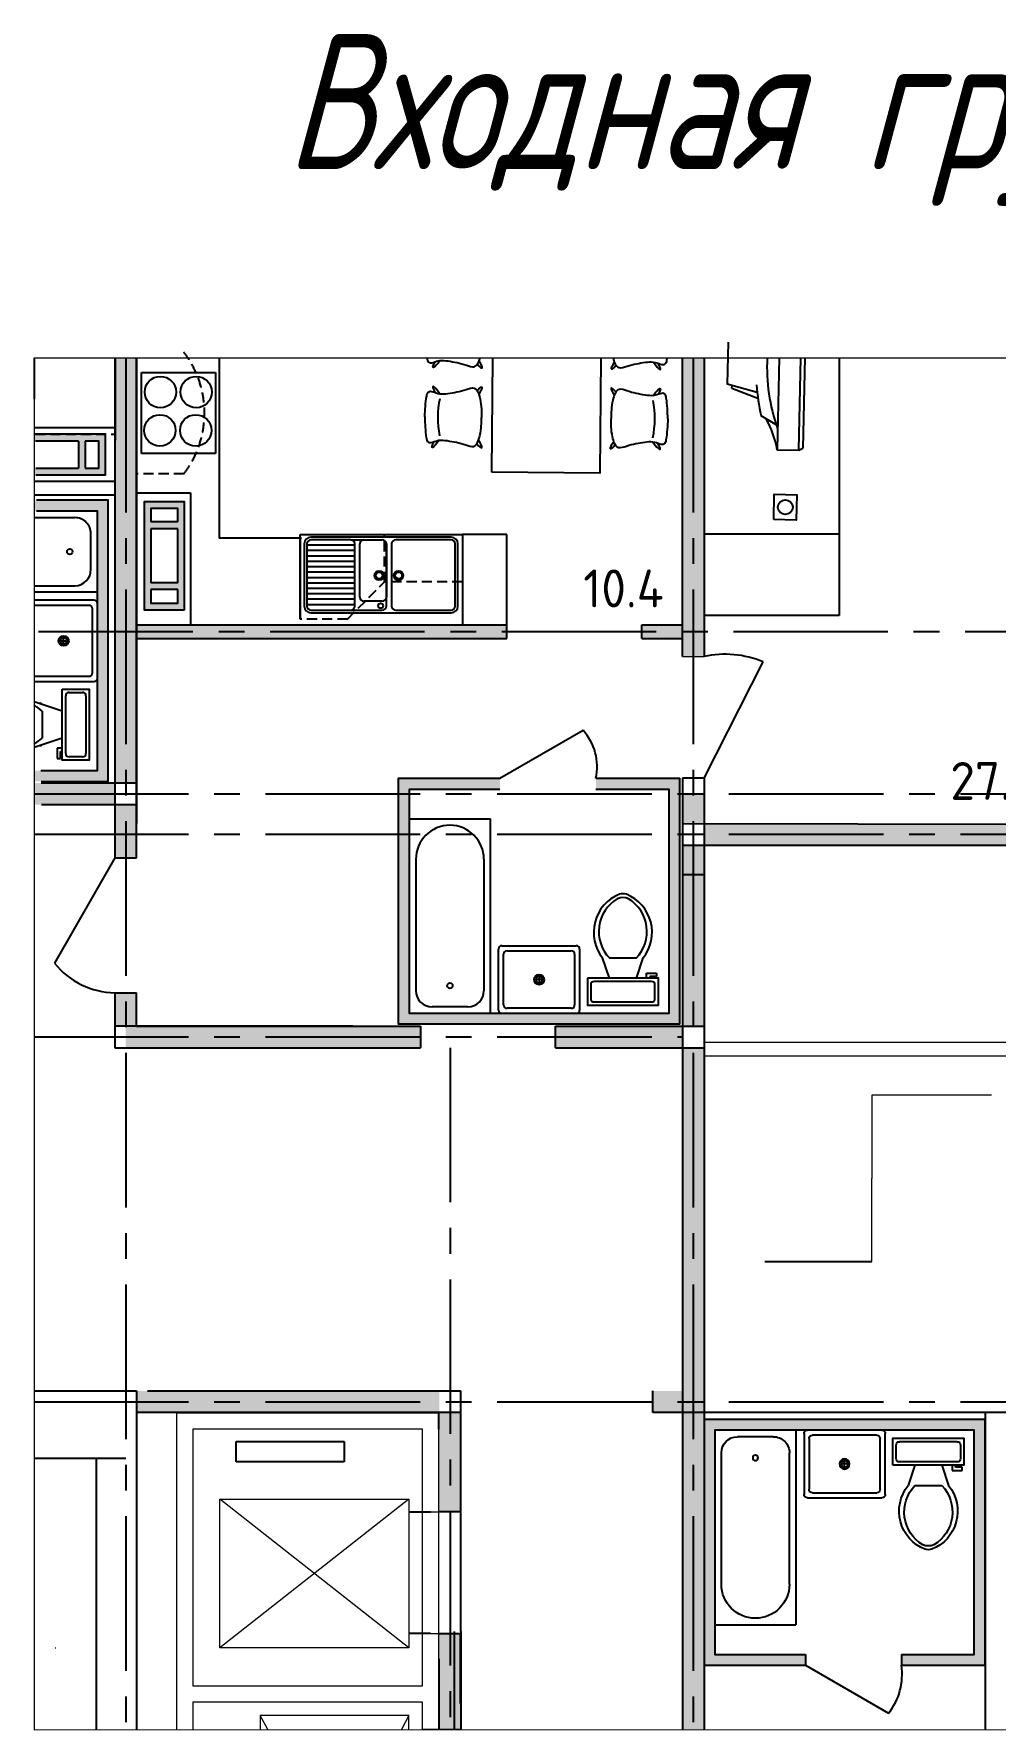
# Model space of a CAD drawing. Header units: millimetres. Extents: x -257254 to 390979, y -202328 to 355504.
# Drawn here: x 200262 to 207376, y 41963 to 54515 of the extents above; entities that cross this region are included whole.
import ezdxf

# ---------------------------------------------------------------- set-up
doc = ezdxf.new("R2010")
doc.units = ezdxf.units.MM
for name, pattern in [('CENTER2', [28.575, 19.05, -3.175, 3.175, -3.175]), ('DASHED', [70, 50, -20]), ('DASHED2', [0.375, 0.25, -0.125]), ('ELGO_LTYPE0', [0])]:
    doc.linetypes.add(name, pattern=pattern)
doc.layers.get('0').update_dxf_attribs({"lineweight": 25})
for name, color, linetype in [('MEBEL', 7, 'DASHED'), ('МЕБЕЛЬ', 104, 'Continuous'), ('оси', 1, 'CENTER2'), ('разрез', 40, 'Continuous')]:
    doc.layers.add(name, color=color, linetype=linetype)
for name, color, linetype, lineweight in [('Аннотации', 3, 'Continuous', 15), ('покрытия', 6, 'Continuous', 18), ('Стены внутренние', 40, 'Continuous', 9)]:
    doc.layers.add(name, color=color, linetype=linetype, lineweight=lineweight)
doc.styles.add('ATTR', font='romans.shx', dxfattribs={"width": 0.8, "height": 1})
doc.styles.get("Standard").update_dxf_attribs({"font": 'GOST_Common.ttf'})

# ---------------------------------------------------------------- blocks, each defined once
blk = doc.blocks.new('Tank Toilet 3 PV')
for p, q in [((9.5, -6), (9.5, -2)), ((-10, -8.5), (-8, -8.5)), ((-10, -9.5), (-10, -8.5)), ((-7, -9.5), (-10, -9.5)), ((-8, -8.5), (-8, -8)), ((-7, -8), (-7, -9.5)), ((-4, -8), (-6, -14)), ((4, -8), (6, -14)), ((4, -14), (-4, -14))]:
    blk.add_line(p, q)
blk.add_lwpolyline([(10.5, -8), (10.5, 0), (-10.5, 0), (-10.5, -8)], close=True)
for points in [[(-9.5, -2), (-9.5, -6)], [(8.5, -1), (-8.5, -1)], [(-8.5, -7), (8.5, -7)]]:
    blk.add_lwpolyline(points)
for centre, radius, start, end in [((-8.62, -1.88), 0.884, 81.8699, 188.1301), ((8.62, -1.88), 0.884, 351.8699, 98.1301), ((-8.62, -6.12), 0.884, 171.8699, 278.1301), ((8.62, -6.12), 0.884, 261.8699, 8.1301), ((3.52, -21.58), 12.17, 141.4691, 247.9714), ((4.2, -21.82), 11.33, 136.3677, 238.9468), ((-3.52, -21.58), 12.17, 292.0284, 38.5307), ((-4.2, -21.82), 11.33, 301.053, 43.6321), ((0, -27.88), 4, 245.7318, 294.2682), ((0, -29), 4, 254.8605, 285.1395)]:
    blk.add_arc(centre, radius, start, end)
at = {"style": 'ATTR', "width": 0.8, "flags": 9}
blk.add_attdef('ESTCODE', (0, 0), '', height=0.000000846, dxfattribs=at)
blk = doc.blocks.new('Utility Sink')
for p, q in [((-0.999995, -10), (1.000005, -10)), ((0.000005, -11), (0.000005, -9))]:
    blk.add_line(p, q)
for points in [[(-10.999995, 0), (10.999995, 0)], [(-11.999995, -19), (-11.999995, -1)], [(-10.499995, -17.5), (-10.499995, -2.5)], [(-9.499995, -1.5), (9.499995, -1.5)], [(10.499995, -2.5), (10.499995, -17.5)], [(11.999995, -1), (11.999995, -19)], [(10.999995, -20), (-10.999995, -20)], [(9.499995, -18.5), (-9.499995, -18.5)]]:
    blk.add_lwpolyline(points)
for radius in [1.5, 1]:
    blk.add_circle((0.000005, -10), radius)
for centre, start, end in [((-11.124995, -0.875), 81.8699, 188.1301), ((11.124995, -0.875), 351.8699, 98.1301), ((-9.624995, -2.375), 81.8699, 188.1301), ((9.624995, -2.375), 351.8699, 98.1301), ((-11.124995, -19.125), 171.8699, 278.1301), ((-9.624995, -17.625), 171.8699, 278.1301), ((9.624995, -17.625), 261.8699, 8.130102), ((11.124995, -19.125), 261.8699, 8.130102)]:
    blk.add_arc(centre, 0.883883, start, end)
at = {"style": 'ATTR', "width": 0.8, "flags": 9}
blk.add_attdef('ESTCODE', (0, 0), '', height=0.000048, dxfattribs=at)
blk = doc.blocks.new('A$C441F25BF')
at = {"layer": 'MEBEL', "linetype": 'ByBlock'}
for p, q in [((26, -1765), (26, 35)), ((26, 35), (776, 35)), ((776, -1765), (776, 35)), ((86, -340), (86, -1555)), ((716, -340), (716, -1555)), ((566, -1705), (236, -1705)), ((776, -1765), (26, -1765))]:
    blk.add_line(p, q, dxfattribs=at)
blk.add_circle((401, -1509), 25, dxfattribs=at)
for centre, radius, start, end in [((401, -340), 315, 0.001, 180.001), ((236, -1555), 150, 180.001, 270.001), ((566, -1555), 150, 270.001, 0.001)]:
    blk.add_arc(centre, radius, start, end, dxfattribs=at)
blk = doc.blocks.new('вентблок')
for p, q in [((-250, 250), (-250, 50)), ((-200, 250), (-200, 50)), ((200, 250), (200, 50)), ((250, 250), (250, 50))]:
    blk.add_line(p, q)
blk.add_lwpolyline([(400, 300), (-400, 300), (-400, 0), (400, 0)], close=True)
for points in [[(-250, 250), (-350, 250), (-350, 50), (-250, 50)], [(200, 250), (-200, 250)], [(250, 50), (350, 50), (350, 250), (250, 250)], [(-200, 50), (200, 50)]]:
    blk.add_lwpolyline(points)

msp = doc.modelspace()

# ---------------------------------------------------------------- hatches: boundary and pattern name
h = msp.add_hatch(color=256)
h.dxf.hatch_style = 1
h.paths.add_polyline_path([(200942.55576, 52117.53182), (200862.55576, 52117.53182), (200862.55576, 48972.12772), (200942.55576, 48972.12772)])
h.paths.add_polyline_path([(201022.55576, 49972.12772), (201022.55576, 52117.53182), (200942.55576, 52117.53182), (200942.55576, 48972.12772), (201022.55576, 48972.12772)])
h = msp.add_hatch(color=256)
h.dxf.hatch_style = 1
h.paths.add_polyline_path([(205142.55576, 52117.53182), (205062.55576, 52117.53182), (205062.55576, 50472.12772), (205062.55576, 50092.12772), (205142.55576, 50092.12772)])
h.paths.add_polyline_path([(205222.55576, 52117.53182), (205142.55576, 52117.53182), (205142.55576, 50092.12772), (205222.55576, 50092.12772)])
h.paths.add_polyline_path([(205142.55576, 50092.12772), (205062.55576, 50092.12772), (205062.55576, 49907.74369), (205142.55576, 49907.16235)])
h.paths.add_polyline_path([(205222.55576, 50092.12772), (205142.55576, 50092.12772), (205142.55576, 49907.16235), (205222.55576, 49906.58101)])
h.paths.add_polyline_path([(205142.55576, 48892.12772), (205062.84239, 48892.12772), (205062.83565, 48672.13422), (205142.55576, 48671.99235)])
h.paths.add_polyline_path([(205222.55576, 48892.12772), (205142.55576, 48892.12772), (205142.55576, 48671.99235), (205222.55576, 48671.84998)])
h.paths.add_polyline_path([(205142.55576, 48512.36441), (205062.83075, 48512.36766), (205062.824, 47172.12772), (205142.55576, 47172.12772)])
h.paths.add_polyline_path([(205222.55576, 48512.36116), (205142.55576, 48512.36441), (205142.55576, 47172.12772), (205222.55576, 47172.12772)])
h.paths.add_polyline_path([(210462.56949, 48592.13058), (205222.55576, 48592.12772), (205222.55576, 48512.36116), (210462.56949, 48512.19647)])
h.paths.add_polyline_path([(210462.56929, 48664.52093), (205222.55576, 48671.84998), (205222.55576, 48592.12772), (210462.56929, 48592.13058)])
h = msp.add_hatch(color=256)
h.dxf.hatch_style = 1
h.paths.add_polyline_path([(200642.96765, 51502.12168), (200742.96765, 51502.12168), (200742.96765, 51302.12168), (200642.96765, 51302.12168)], flags=16)
h.paths.add_polyline_path([(200262.69828, 51552.12168), (200263.52481, 51502.12168), (200592.96765, 51502.12168), (200592.96765, 51302.12168), (200262.69828, 51302.12168), (200263.52481, 51252.12168), (200792.96765, 51252.12168), (200792.96765, 51552.12168)])
h = msp.add_hatch(color=256)
h.dxf.hatch_style = 1
h.paths.add_polyline_path([(200262.45032, 49063.58988), (200263.77277, 48983.58988), (200812.55576, 48983.58988), (200812.55576, 51063.58988), (200262.45038, 51063.58988), (200263.7727, 50983.59775), (200732.55576, 50983.58988), (200732.55576, 49063.58988)])
h = msp.add_hatch(color=256)
h.dxf.hatch_style = 1
h.paths.add_polyline_path([(201377.74333, 50832.88259), (201377.74333, 51053.23161), (201077.74333, 51053.23161), (201077.74333, 50832.88259), (201127.74333, 50832.88259), (201127.74333, 50853.23161), (201327.74333, 50853.23161), (201327.74333, 50832.88259)])
h.paths.add_polyline_path([(201327.74333, 50903.23161), (201127.74333, 50903.23161), (201127.74333, 51003.23161), (201327.74333, 51003.23161)], flags=16)
h.paths.add_polyline_path([(201377.74333, 50253.23161), (201377.74333, 50832.88259), (201327.74333, 50832.88259), (201327.74333, 50453.23161), (201127.74333, 50453.23161), (201127.74333, 50832.88259), (201077.74333, 50832.88259), (201077.74333, 50253.23161)])
h.paths.add_polyline_path([(201327.74333, 50403.23161), (201327.74333, 50303.23161), (201127.74333, 50303.23161), (201127.74333, 50403.23161)], flags=16)
h = msp.add_hatch(color=256)
h.dxf.hatch_style = 1
h.paths.add_polyline_path([(203762.55576, 50141.90005), (201022.55594, 50141.90005), (201022.55594, 50092.12772), (203762.55576, 50092.12772)])
h.paths.add_polyline_path([(203762.55576, 50092.12772), (201022.55594, 50092.12772), (201022.55594, 50041.90005), (203762.55576, 50041.90005)])
h = msp.add_hatch(color=256)
h.dxf.hatch_style = 1
h.paths.add_polyline_path([(205062.55576, 50141.68919), (204762.55576, 50141.68919), (204762.55576, 50092.12772), (205062.55576, 50092.12772)])
h.paths.add_polyline_path([(205062.55576, 50092.12772), (204762.55576, 50092.12772), (204762.55576, 50041.68919), (205062.55576, 50041.68919)])
h = msp.add_hatch(color=256)
h.dxf.hatch_style = 1
h.paths.add_polyline_path([(200862.55576, 48892.12772), (200262.45032, 48892.12772), (200263.77277, 48812.12772), (200862.55576, 48812.12772)])
h.paths.add_polyline_path([(200862.55576, 48972.12772), (200262.45032, 48972.12772), (200263.77277, 48892.12772), (200862.55576, 48892.12772)])
h.paths.add_polyline_path([(200942.55576, 48812.12772), (200862.55576, 48812.12772), (200862.55576, 48592.24182), (200942.55576, 48592.24182)])
h.paths.add_polyline_path([(201022.55576, 48812.12772), (200942.55576, 48812.12772), (200942.55576, 48592.24182), (200943.60442, 48592.24182), (201022.55576, 48592.24097)])
h = msp.add_hatch(color=256)
h.dxf.hatch_style = 1
h.paths.add_polyline_path([(202961.59671, 49006.57679), (202961.59671, 47186.57679), (205041.59671, 47186.57679), (205041.59671, 49006.57679), (204421.59671, 49006.57679), (204421.59671, 48926.57679), (204961.59671, 48926.57679), (204961.59671, 47266.57679), (203041.59671, 47266.57679), (203041.57158, 48706.57679), (203041.59671, 48926.57679), (203711.59671, 48926.57679), (203711.59671, 49006.57679)])
h = msp.add_hatch(color=256)
h.dxf.hatch_style = 1
h.paths.add_polyline_path([(200942.55576, 48592.12772), (200862.55576, 48592.12772), (200862.55576, 48418.96977), (200942.55576, 48418.96977)])
h.paths.add_polyline_path([(201022.55576, 48592.12772), (200943.60442, 48592.12772), (200943.60442, 48418.96977), (201022.55576, 48418.96977)])
h = msp.add_hatch(color=256)
h.dxf.hatch_style = 1
h.paths.add_polyline_path([(200942.55576, 47418.96977), (200862.55576, 47418.96977), (200862.55576, 47172.12776), (200942.55576, 47172.12776)])
h.paths.add_polyline_path([(201022.55576, 47418.96977), (200942.55576, 47418.96977), (200942.55576, 47172.12776), (201022.55576, 47172.12776)])
h = msp.add_hatch(color=256)
h.dxf.hatch_style = 1
h.paths.add_polyline_path([(203122.55594, 47092.12772), (200942.55576, 47092.12772), (200942.55576, 47012.12772), (203122.55594, 47012.12772)])
h.paths.add_polyline_path([(203122.55594, 47172.12772), (201022.55576, 47172.12772), (200942.55576, 47172.12774), (200942.55576, 47092.12772), (203122.55594, 47092.12772)])
h.paths.add_polyline_path([(205062.77845, 47172.12772), (204122.55594, 47172.12772), (204122.55594, 47092.12772), (205062.7752, 47092.12772)])
h.paths.add_polyline_path([(205062.7752, 47092.12772), (204122.55594, 47092.12772), (204122.55594, 47012.12772), (204322.55594, 47012.12772), (205062.77195, 47012.12772)])
h = msp.add_hatch(color=256)
h.dxf.hatch_style = 1
h.paths.add_polyline_path([(205142.55028, 47012.12772), (205062.65666, 47012.12772), (205062.56124, 41966.0555), (205142.55028, 41966.0555)])
h.paths.add_polyline_path([(205222.55028, 47012.12772), (205142.55028, 47012.12772), (205142.55028, 41966.0555), (205222.55028, 41966.0555)])
at = {"ltscale": 50}
h = msp.add_hatch(color=256, dxfattribs=at)
h.dxf.hatch_style = 1
h.paths.add_polyline_path([(203262.55576, 44472.12772), (201102.55576, 44472.12772), (201022.55576, 44472.12772), (201022.55576, 44392.12772), (203262.55576, 44392.12772)])
h.paths.add_polyline_path([(203262.55576, 44392.12772), (201022.55576, 44392.12772), (201022.55576, 44312.12772), (203262.55576, 44312.12772)])
h = msp.add_hatch(color=256)
h.dxf.hatch_style = 1
h.paths.add_polyline_path([(203422.55576, 44472.12772), (203422.55576, 44392.12772)])
h.paths.add_polyline_path([(203422.55576, 44392.12772), (203422.55576, 44312.12772)])
h.paths.add_polyline_path([(205062.66865, 44472.12772), (204842.55576, 44472.12772), (204842.55576, 44392.12772), (205062.66539, 44392.12772)])
h.paths.add_polyline_path([(205062.66539, 44392.12772), (204842.55576, 44392.12772), (204842.55576, 44312.12772), (205062.66214, 44312.12772)])
h = msp.add_hatch(color=256)
h.dxf.hatch_style = 1
h.paths.add_polyline_path([(207302.55576, 44262.12772), (205222.55576, 44262.12772), (205222.55576, 42442.12772), (205972.55576, 42442.12772), (205972.55576, 42522.12772), (205302.55576, 42522.12772), (205302.55576, 42742.12772), (205302.53063, 42742.12772), (205302.55576, 44182.12772), (205981.30588, 44182.12772, -0.0710679055), (205987.55589, 44182.12772), (206537.55563, 44182.12772, -0.0710679055), (206543.80564, 44182.12772), (207222.55576, 44182.12772), (207222.55576, 42522.12772), (206682.55576, 42522.12772), (206682.55576, 42442.12772), (207302.55576, 42442.12772)])
at = {"layer": 'покрытия'}
h = msp.add_hatch(dxfattribs=at)
h.set_pattern_fill('ANGLE', color=9)
h.set_pattern_definition([(0, (-40, 0), (0, 6.985), [5.08, -1.905]), (90, (-40, 0), (-6.985, 4e-16), [5.08, -1.905])])
h.paths.add_polyline_path([(203258.21122, 43581.3993), (203422.55576, 43581.3993), (203422.55576, 44312.12772), (203258.21122, 44312.12772)])
h.paths.add_polyline_path([(203422.55576, 42678.46913), (203258.21122, 42678.46913), (203258.21122, 41970.15376), (203422.55576, 41970.15376)])

# ---------------------------------------------------------------- linework, layer by layer
at = {"ltscale": 20}
for p, q in [((200862.55576, 52117.53182), (200862.55576, 48418.96977)), ((201022.55576, 52117.53182), (201022.55576, 48672.12772)), ((200315.10693, 48972.12772), (201022.55576, 48972.12772)), ((205062.8459, 49006.57679), (205062.824, 48292.12772)), ((205222.55576, 49006.57679), (205222.55576, 48292.12772)), ((200317.75182, 48812.12772), (201022.55576, 48812.12772)), ((205062.83946, 48672.13421), (210448.91446, 48662.54919)), ((205062.83296, 48512.36766), (210962.55576, 48512.12772)), ((205062.824, 48292.12772), (205062.56672, 41966.0555)), ((205222.55576, 48292.12772), (205222.55576, 41966.0555)), ((200862.55576, 47418.96977), (200862.55576, 47012.12772)), ((200263.11154, 44472.12772), (201022.55576, 44472.12772)), ((201022.55576, 44472.12772), (201022.55576, 41966.0555)), ((209262.55576, 44312.12772), (205222.55576, 44312.12772)), ((200722.55576, 43972.12772), (200722.55576, 41966.0555))]:
    msp.add_line(p, q, dxfattribs=at)
at = {"color": 0, "linetype": 'ELGO_LTYPE0'}
msp.add_line((201022.55576, 50037.12772), (201022.55576, 52117.53182), dxfattribs=at)
at = {"ltscale": 50}
for p, q in [((205062.55576, 50472.12772), (205062.55576, 52117.53182)), ((205222.55576, 52117.53182), (205222.55576, 49906.44563)), ((205062.55576, 49907.74369), (205062.55576, 51912.12772)), ((205062.55576, 49907.74369), (205062.55576, 51472.12772)), ((201022.55576, 48672.12772), (201022.55576, 51402.12772)), ((201022.55576, 48672.12772), (201022.55576, 51402.12772)), ((201022.55576, 48672.12772), (201022.55576, 51402.12772)), ((200862.55576, 51202.12772), (200263.11154, 51202.12772)), ((200862.55576, 51102.12772), (200263.11154, 51102.12772)), ((201022.55576, 48418.96977), (201022.55576, 50312.12772)), ((201022.55594, 50141.90005), (203762.55576, 50141.90005)), ((202508.96715, 50089.13482), (202508.96715, 50089.13482)), ((203762.55576, 50041.90005), (203762.55576, 50141.90005)), ((204762.55576, 50041.68919), (204762.55576, 50141.91686)), ((204762.55576, 50141.68919), (205062.55576, 50141.68919)), ((201022.55576, 48772.12772), (201022.55576, 49972.12772)), ((201022.55594, 50041.90005), (202622.55594, 50041.90005)), ((201022.55594, 50041.90005), (203762.55576, 50041.90005)), ((204762.55576, 50041.68919), (205062.55576, 50041.68919)), ((201022.55594, 48418.96977), (201022.55594, 49902.12776)), ((201022.55594, 49902.12776), (201022.55594, 48802.12776)), ((205222.8459, 49006.57679), (205659.21596, 49867.25309)), ((205222.8459, 49006.57679), (205062.8459, 49006.57679)), ((205222.55576, 48512.12772), (205222.55576, 48292.12772)), ((200862.55576, 48418.96977), (201022.55576, 48418.96977)), ((205222.55576, 48292.12772), (205062.55576, 48292.12772)), ((200862.55576, 47418.96977), (201022.55576, 47418.96977)), ((201022.55576, 47172.12772), (201022.55576, 47418.96977)), ((202622.55594, 47172.12776), (200862.55576, 47172.12776)), ((201022.55576, 47172.12772), (203122.55594, 47172.12772)), ((202622.55594, 47172.12776), (203122.55594, 47172.12776)), ((203122.55594, 47172.12776), (203122.55594, 47012.12772)), ((204122.55594, 47172.12772), (205222.55576, 47172.12772)), ((204122.55594, 47012.12772), (204122.55594, 47172.12772)), ((200862.55576, 47012.12772), (203122.55594, 47012.12772)), ((204122.55594, 47012.12772), (205222.55576, 47012.12772)), ((204122.55594, 47012.12772), (204322.55594, 47012.12772)), ((201102.55576, 44472.12772), (203422.55576, 44472.12772)), ((203422.55576, 42692.12772), (203422.55576, 44472.12772)), ((203422.55576, 44312.12772), (201022.55576, 44312.12772)), ((203258.21122, 44310.15376), (201318.21122, 44310.15376)), ((203258.21122, 44190.15376), (203258.21122, 44310.15376)), ((205222.55576, 44312.12772), (204842.55576, 44312.12772)), ((205222.55576, 44312.12772), (205222.55576, 42232.12772)), ((207302.55576, 44312.12772), (207302.55576, 41966.0555)), ((201758.78359, 44097.47521), (202558.78359, 44097.47521)), ((201758.78359, 43947.47521), (201758.78359, 44097.47521)), ((202558.78359, 44097.47521), (202558.78359, 43947.47521)), ((200942.55576, 43972.12772), (200263.11154, 43972.12772)), ((202558.78359, 43947.47521), (201758.78359, 43947.47521)), ((203038.21122, 43578.46913), (203198.21122, 43578.46913)), ((203258.21122, 43581.3993), (203422.55576, 43581.3993)), ((203198.21122, 42678.46913), (203038.21122, 42678.46913)), ((203258.21122, 42678.46913), (203422.55576, 42678.46913)), ((203418.21122, 42678.46913), (203418.21122, 42158.46913)), ((200420.9027, 42572.12772), (200422.55576, 42572.12772)), ((200421.72923, 42522.12772), (200422.55576, 42522.12772)), ((203258.21122, 42490.15376), (203258.21122, 41970.15376))]:
    msp.add_line(p, q, dxfattribs=at)
for p, q in [((205222.55576, 52117.53182), (205222.55576, 49906.44563)), ((200263.11154, 51601.99215), (200862.73918, 51601.71691)), ((200592.96765, 51502.12168), (200592.96765, 51302.12168)), ((200642.96765, 51502.12168), (200642.96765, 51302.12168)), ((201022.57389, 51119.50161), (201422.57389, 51119.50161)), ((201422.57389, 51119.50161), (201422.57389, 50141.90005)), ((201022.55594, 50141.90005), (201022.55594, 50041.90005)), ((200457.55576, 50023.59001), (200507.55576, 50023.59001)), ((200482.55576, 49998.59001), (200482.55576, 50048.59001)), ((200522.55576, 49641.08988), (200622.55576, 49641.08988)), ((200472.55576, 49503.58988), (200263.11154, 49573.40462)), ((200322.55576, 49503.58988), (200322.55576, 49303.58988)), ((203711.59671, 49006.57679), (204326.47474, 49361.57679)), ((200472.55576, 49303.58988), (200263.11154, 49233.77514)), ((200435.05576, 49228.58988), (200435.05576, 49153.58988)), ((200472.55576, 49228.58988), (200435.05576, 49228.58988)), ((200435.05576, 49153.58988), (200460.05576, 49153.58988)), ((200460.05576, 49153.58988), (200460.05576, 49203.58988)), ((200460.05576, 49203.58988), (200472.55576, 49203.58988)), ((200861.62441, 48592.24182), (200943.60442, 48592.24182)), ((200862.55576, 48592.12772), (200942.55576, 48592.12772)), ((200862.55576, 48592.12772), (201022.55594, 48592.12772)), ((200942.55576, 48592.12772), (200942.55576, 48592.12772)), ((200942.55576, 48592.12772), (200942.55576, 48592.12772)), ((200943.60442, 48592.24182), (200943.60442, 48398.31208)), ((200862.55576, 48418.96977), (200415.16795, 47638.04458)), ((200862.55576, 48418.96977), (201022.55594, 48418.96977)), ((205672.33839, 45429.44231), (206464.73051, 45429.44231)), ((203422.55576, 44312.12772), (203422.55576, 44472.12772)), ((204842.55576, 44312.12772), (204842.55576, 44472.12772)), ((203372.55576, 42692.12772), (203372.55576, 41966.0555)), ((203422.55576, 42692.12772), (203422.55576, 41966.0555)), ((205972.55576, 42442.12772), (206587.4338, 42087.12772))]:
    msp.add_line(p, q)
for points in [[(200277.41728, 51252.12168), (200792.96765, 51252.12168), (200792.96765, 51552.12168), (200272.45811, 51552.12168)], [(200592.96765, 51502.12168), (200273.28463, 51502.12168)], [(200642.96765, 51302.12168), (200742.96765, 51302.12168), (200742.96765, 51502.12168), (200642.96765, 51502.12168)], [(200276.59075, 51302.12168), (200592.96765, 51302.12168)], [(200314.91745, 48983.58988), (200812.55576, 48983.58988), (200812.55576, 51063.58988), (200280.53382, 51063.58988)], [(200313.595, 49063.58988), (200732.55576, 49063.58988), (200732.55576, 50983.58988), (200281.85627, 50983.58988)], [(200707.55576, 50323.58976), (200263.11154, 50323.58976)], [(200670.05576, 50286.08976), (200263.11154, 50286.08976)], [(200695.05576, 49786.09001), (200695.05576, 50261.08976)], [(200732.55576, 49748.59001), (200732.55576, 50298.58976)], [(200263.11154, 49761.09001), (200670.05576, 49761.09001)], [(200263.11154, 49723.59001), (200707.55576, 49723.59001)], [(200497.55576, 49191.08988), (200497.55576, 49616.08988)], [(200647.55576, 49616.08988), (200647.55576, 49191.08988)], [(200622.55576, 49166.08988), (200522.55576, 49166.08988)], [(204421.59671, 49006.57679), (205041.59671, 49006.57679), (205041.59671, 47186.57679), (202961.59671, 47186.57679), (202961.59671, 49006.57679), (203711.59671, 49006.57679)], [(204421.59671, 48926.57679), (204961.59671, 48926.57679), (204961.59671, 47266.57679), (203041.59671, 47266.57679), (203041.59671, 48926.57679), (203711.59671, 48926.57679)]]:
    msp.add_lwpolyline(points)
msp.add_lwpolyline([(200472.55576, 49666.08988), (200672.55576, 49666.08988), (200672.55576, 49141.08988), (200472.55576, 49141.08988)], close=True)
for radius in [37.5, 25]:
    msp.add_circle((200482.55576, 50023.59001), radius)
for centre, radius, start, end in [((200291.93076, 50264.21476), 22.09709, 81.869898, 86.230518778), ((200673.18076, 50264.21476), 22.09709, 351.8699, 98.1301), ((200710.68076, 50301.71476), 22.09709, 351.8699, 98.1301), ((205380.31038, 49209.88722), 714.19895, 66.988150176, 102.713192347), ((200673.18076, 49782.96501), 22.09709, 261.8699, 8.1301), ((200710.68076, 49745.46501), 22.09709, 261.8699, 8.1301), ((200519.43076, 49619.21488), 22.09709, 81.8699, 188.1301), ((200625.68076, 49619.21488), 22.09709, 351.8699, 98.1301), ((200127.12111, 49298.59262), 283.22966, 46.367907833, 61.305329155), ((200133.04398, 49315.60238), 304.22586, 51.469293632, 55.517304389), ((204032.45216, 49092.54975), 398.52833, 347.541870674, 42.458129326), ((200127.12053, 49508.58882), 283.22948, 298.694824948, 313.632274558), ((200133.04339, 49491.57894), 304.2255, 305.707466795, 308.530890319), ((200519.43076, 49187.96488), 22.09709, 171.8699, 278.130102), ((200625.68076, 49187.96488), 22.09709, 261.8699, 8.1301), ((200874.64263, 48010.01138), 591.16519, 218.991830562, 268.828458165), ((206234.03143, 42372.06552), 453.96342, 321.121801737, 8.878198263)]:
    msp.add_arc(centre, radius, start, end)
at = {"layer": 'MEBEL', "linetype": 'ByBlock'}
for p, q in [((200732.55576, 50983.58988), (200281.85614, 50983.59775)), ((200732.54529, 50383.58988), (200732.55576, 50983.58988)), ((200263.11154, 50935.59808), (200564.55492, 50935.59281)), ((200684.54822, 50551.59072), (200684.55283, 50815.59072)), ((200263.11154, 50431.59808), (200564.54612, 50431.59281)), ((200732.54529, 50383.58988), (200263.11154, 50383.59808))]:
    msp.add_line(p, q, dxfattribs=at)
msp.add_circle((200527.8331, 50683.59474), 20, dxfattribs=at)
for centre, start, end in [((200564.55283, 50815.59281), 359.999, 89.999000001), ((200564.54822, 50551.59282), 269.999000001, 359.999)]:
    msp.add_arc(centre, 120, start, end, dxfattribs=at)
at = {"layer": 'МЕБЕЛЬ'}
for p, q in [((200263.11154, 52117.53182), (200263.11154, 51812.93591)), ((200863.11154, 52112.93591), (200862.55576, 50902.12772)), ((201633.36396, 52117.53182), (201633.36396, 50784.65577)), ((206222.55576, 52117.53182), (206222.55576, 50212.12772)), ((201059.84575, 51409.65577), (201059.84575, 52009.65577)), ((201059.84575, 52009.65577), (201606.88217, 52009.65577)), ((201606.88217, 52009.65577), (201606.88217, 51409.65577)), ((201606.88217, 51409.65577), (201059.84575, 51409.65577)), ((202242.55576, 50784.65577), (201633.36396, 50784.65577)), ((202233.36396, 50784.65577), (202233.36396, 50810.21154)), ((202233.36396, 50810.21154), (203433.36396, 50810.21154)), ((202233.36396, 50184.65577), (202233.36396, 50784.65577)), ((202233.36396, 50184.65577), (202233.36396, 50784.65577)), ((202233.36396, 50784.65577), (202233.36396, 50184.65577)), ((202262.8791, 50741.06155), (202262.8791, 50281.06155)), ((202283.11208, 50741.06155), (202283.11208, 50281.06155)), ((202638.13921, 50731.06155), (202283.11208, 50731.06155)), ((203350.73107, 50791.06155), (202312.8791, 50791.06155)), ((202608.13921, 50771.06155), (202313.11208, 50771.06155)), ((202608.13921, 50771.06155), (202841.02682, 50771.06155)), ((202638.13921, 50281.06155), (202638.13921, 50741.06155)), ((202674.33418, 50347.28473), (202674.33418, 50741.06155)), ((202871.02682, 50741.06155), (202871.02682, 50347.28473)), ((202871.02682, 50281.06155), (202871.02682, 50741.06155)), ((202910.12724, 50741.06155), (202910.12724, 50281.06155)), ((203350.73107, 50771.06155), (202940.12724, 50771.06155)), ((203380.73107, 50281.06155), (203380.73107, 50741.06155)), ((203400.73107, 50281.06155), (203400.73107, 50741.06155)), ((203433.36396, 50810.21154), (203433.36396, 50141.90005)), ((203762.55576, 50810.21154), (203433.36396, 50810.21154)), ((203762.55576, 50141.90005), (203762.55576, 50810.21154)), ((206222.55576, 50812.12772), (205222.55576, 50812.12772)), ((202638.13921, 50691.06155), (202283.11208, 50691.06155)), ((202638.13921, 50651.06155), (202283.11208, 50651.06155)), ((202638.13921, 50611.06155), (202283.11208, 50611.06155)), ((202638.13921, 50571.06155), (202283.11208, 50571.06155)), ((202638.13921, 50531.06155), (202283.11208, 50531.06155)), ((202638.13921, 50491.06155), (202283.11208, 50491.06155)), ((202638.13921, 50451.06155), (202283.11208, 50451.06155)), ((202638.13921, 50411.06155), (202283.11208, 50411.06155)), ((202638.13921, 50371.06155), (202283.11208, 50371.06155)), ((202638.13921, 50331.06155), (202283.11208, 50331.06155)), ((202638.13921, 50291.06155), (202283.11208, 50291.06155)), ((202312.8791, 50231.06155), (203350.73107, 50231.06155)), ((202313.11208, 50251.06155), (202608.13921, 50251.06155)), ((202545.9997, 50251.06155), (202841.02682, 50251.06155)), ((202841.02682, 50317.28473), (202704.33418, 50317.28473)), ((202940.12724, 50251.06155), (203350.73107, 50251.06155)), ((206222.55576, 50212.12772), (205222.55576, 50212.12772))]:
    msp.add_line(p, q, dxfattribs=at)
at = {"layer": 'МЕБЕЛЬ', "linetype": 'DASHED2', "ltscale": 300}
for p, q in [((200272.45801, 51552.12772), (200863.11154, 51552.12772)), ((201372.55576, 51259.65577), (201022.55576, 51259.65577)), ((202856.93398, 50460.21154), (202856.93398, 50810.21154)), ((202583.36396, 50185.21154), (202856.93398, 50460.21154)), ((203433.36396, 50460.21154), (202856.93398, 50460.21154)), ((202583.36396, 50185.21154), (202233.36396, 50185.21154))]:
    msp.add_line(p, q, dxfattribs=at)
at = {"layer": 'МЕБЕЛЬ', "linetype": 'Continuous', "ltscale": 800}
for points in [[(205400.28153, 52232.90817), (205394.06846, 51923.27387)], [(205967.40851, 52117.53182), (205953.99929, 51449.27001)], [(205615.57562, 51861.10263), (205394.06846, 51923.27387)], [(205428.9515, 51893.57934), (205429.34865, 51913.37165)], [(205428.9515, 51893.57934), (205621.042, 51818.3359)], [(205761.36296, 51619.06871), (205644.82012, 51689.03978)], [(205924.62263, 51434.33489), (205953.99929, 51449.27001)]]:
    msp.add_lwpolyline(points, dxfattribs=at)
at = {"layer": 'МЕБЕЛЬ', "linetype": 'Continuous'}
for points in [[(203651.38842, 51271.91181), (203658.72302, 52117.53182)], [(204458.75312, 52117.53182), (204451.35833, 51264.97316), (203651.38842, 51271.91181)], [(205777.29824, 52117.53182), (205763.65415, 51437.56486), (205924.62263, 51434.33489), (205938.33153, 52117.53182)]]:
    msp.add_lwpolyline(points, dxfattribs=at)
msp.add_lwpolyline([(205738.63988, 50921.06933), (205742.38775, 51107.8482), (205909.01172, 51104.50475), (205905.26385, 50917.72588)], close=True, dxfattribs=at)
at = {"layer": 'МЕБЕЛЬ'}
for centre, radius in [((201198.55264, 51864.47278), 115.94064), ((201463.42804, 51864.59489), 115.94064), ((201194.93298, 51581.03686), 115.94064), ((201459.80838, 51581.15898), 115.94064), ((202818.24122, 50507.97591), 34.70216), ((202818.24122, 50507.97591), 24.70216), ((202961.847, 50507.97591), 34.70216), ((202961.847, 50507.97591), 24.70216), ((202828.74927, 50283.48258), 18.39536)]:
    msp.add_circle(centre, radius, dxfattribs=at)
at = {"layer": 'МЕБЕЛЬ', "linetype": 'Continuous', "ltscale": 800}
msp.add_circle((205823.8258, 51012.78704), 54.65854, dxfattribs=at)
at = {"layer": 'МЕБЕЛЬ', "linetype": 'DASHED2', "ltscale": 300}
msp.add_arc((200784.48136, 51709.65577), 740.4941, 322.576447525, 37.423552475, dxfattribs=at)
at = {"layer": 'МЕБЕЛЬ', "linetype": 'Continuous', "ltscale": 800}
for centre, radius, start, end in [((207018.34761, 52045.56087), 1330.34158, 176.898807145, 199.818885604), ((207200.18274, 52041.9122), 1594.88928, 184.440374695, 192.782578557), ((205007.15309, 51296.29216), 769.57899, 10.577853439, 28.794129996)]:
    msp.add_arc(centre, radius, start, end, dxfattribs=at)
at = {"layer": 'МЕБЕЛЬ', "linetype": 'Continuous'}
for centre, start, end in [((203941.11834, 51672.27545), 168.004174432, 191.001924604), ((204168.6167, 51670.30221), 348.004174432, 11.001924604)]:
    msp.add_arc(centre, 689.7597, start, end, dxfattribs=at)
at = {"layer": 'МЕБЕЛЬ'}
for centre, radius, start, end in [((202312.8791, 50741.06155), 50, 90, 180), ((202313.11208, 50741.06155), 30, 90, 180), ((202608.13921, 50741.06155), 30, 0, 90), ((202704.33418, 50741.06155), 30, 90, 180), ((202841.02682, 50741.06155), 30, 0, 90), ((202940.12724, 50741.06155), 30, 90, 180), ((203350.73107, 50741.06155), 50, 0, 90), ((203350.73107, 50741.06155), 30, 0, 90), ((202704.33418, 50347.28473), 30, 180, 270), ((202841.02682, 50347.28473), 30, 270, 0), ((202312.8791, 50281.06155), 50, 180, 270), ((202313.11208, 50281.06155), 30, 180, 270), ((202608.13921, 50281.06155), 30, 270, 0), ((202841.02682, 50281.06155), 30, 270, 0), ((202940.12724, 50281.06155), 30, 180, 270), ((203350.73107, 50281.06155), 50, 270, 0), ((203350.73107, 50281.06155), 30, 270, 0)]:
    msp.add_arc(centre, radius, start, end, dxfattribs=at)
at = {"layer": 'МЕБЕЛЬ', "linetype": 'Continuous', "extrusion": (0, 0, -1)}
for centre, major_axis, start_param, end_param in [((203259.23545, 52106.52515), (-42.06842, -60.26302), 4.7146893191, 7.448184968), ((204579.45826, 52095.07401), (-42.06842, -60.26302), 5.154161498, 7.6147971001), ((203535.43113, 51841.7583), (42.06842, 60.26302), 5.154161498, 7.6147971001), ((204855.65394, 51830.30717), (42.06842, 60.26302), 4.7146893191, 7.448184968), ((203252.37992, 51515.61554), (-42.70069, -59.81668), 4.7146893191, 7.448184968), ((204572.60273, 51504.1644), (-42.70069, -59.81668), 5.1188469896, 7.6497009449)]:
    msp.add_ellipse(centre, major_axis=major_axis, ratio=0.1750961437, start_param=start_param, end_param=end_param, dxfattribs=at)
at = {"layer": 'МЕБЕЛЬ', "linetype": 'Continuous'}
for centre, major_axis, start_param, end_param in [((203537.70667, 52104.10979), (41.01677, -60.98367), 5.154161498, 7.6147971001), ((204857.92948, 52092.65865), (41.01677, -60.98367), 4.7146893191, 7.448184968), ((203256.95991, 51844.17366), (-41.01677, 60.98367), 4.7146893191, 7.448184968), ((204577.18272, 51832.72253), (-41.01677, 60.98367), 5.154161498, 7.6147971001), ((203534.31126, 51513.17017), (41.65669, -60.54836), 5.1188469896, 7.6497009449), ((204854.53408, 51501.71903), (41.65669, -60.54836), 4.7146893191, 7.448184968)]:
    msp.add_ellipse(centre, major_axis=major_axis, ratio=0.1750961437, start_param=start_param, end_param=end_param, dxfattribs=at)
for points, knots in [([(203171.74971, 52117.53182), (203171.77342, 52117.37921), (203172.30153, 52113.98799), (203173.7501, 52105.16832), (203177.14508, 52088.70601), (203196.99867, 52078.53807), (203227.61218, 52087.15202), (203269.10164, 52102.62578), (203355.55178, 52091.90061), (203433.27129, 52076.14446), (203534.34175, 52036.45179), (203556.27075, 52087.42344), (203564.32556, 52117.53182)], [154.0272840793, 154.0272840793, 154.0272840793, 154.0272840793, 154.4938061716, 164.3949846997, 181.0356903995, 202.4775713599, 221.5928180842, 274.580110451, 334.3360054265, 474.4273895384, 533.466230362, 612.9434563204, 612.9434563204, 612.9434563204, 612.9434563204]), ([(204948.06618, 52117.53182), (204947.27821, 52112.23734), (204945.90953, 52103.71791), (204943.37844, 52089.8192), (204939.69841, 52073.41826), (204919.67144, 52063.59622), (204889.21195, 52072.7399), (204847.99714, 52088.93101), (204761.37397, 52079.70702), (204683.39284, 52065.30135), (204578.90635, 52026.34524), (204558.4126, 52084.48646), (204551.05839, 52117.53182)], [138.3457533844, 138.3457533844, 138.3457533844, 138.3457533844, 154.4938061716, 164.3949846997, 181.0356903996, 202.4775713599, 221.5928180842, 274.580110451, 334.3360054265, 474.4273895385, 533.466230362, 620.453941297, 620.453941297, 620.453941297, 620.453941297])]:
    msp.add_open_spline(points, degree=3, knots=knots, dxfattribs=at)
for points in [[(203155.45064, 51681.27768), (203169.37563, 51835.14266), (203171.17564, 51844.87884), (203176.81106, 51860.53628), (203195.75463, 51870.58095), (203214.58207, 51867.27638), (203265.52467, 51852.69884), (203325.25229, 51854.53686), (203462.21558, 51883.97583), (203520.40956, 51893.92801), (203565.30439, 51812.404), (203575.43484, 51677.63489)], [(204954.32234, 51665.67492), (204943.06839, 51819.75829), (204941.43753, 51829.52423), (204936.07455, 51845.27706), (204917.30807, 51855.64881), (204898.42614, 51852.67133), (204847.23834, 51838.97963), (204787.55159, 51841.8534), (204651.11955, 51873.6637), (204593.10696, 51884.62382), (204546.80477, 51803.89082), (204534.33814, 51669.31771)], [(203155.45064, 51681.27768), (203166.7046, 51527.19431), (203168.33546, 51517.42837), (203173.69843, 51501.67554), (203192.46492, 51491.30379), (203211.34685, 51494.28128), (203262.53464, 51507.97297), (203322.2214, 51505.0992), (203458.65343, 51473.2889), (203516.66602, 51462.32878), (203562.96821, 51543.06178), (203575.43484, 51677.63489)], [(204954.32234, 51665.67492), (204940.39735, 51511.80994), (204938.59734, 51502.07376), (204932.96192, 51486.41633), (204914.01835, 51476.37166), (204895.19091, 51479.67622), (204844.24831, 51494.25376), (204784.52069, 51492.41575), (204647.5574, 51462.97677), (204589.36343, 51453.02459), (204544.4686, 51534.5486), (204534.33814, 51669.31771)]]:
    msp.add_spline(points, degree=3, dxfattribs=at)
at = {"layer": 'оси', "ltscale": 60}
for p, q in [((200942.55576, 52117.53182), (200942.55576, 41966.0555)), ((205142.55576, 52117.53182), (205142.55576, 41966.0555)), ((200296.59267, 50092.12772), (215308.53935, 50092.12772)), ((200263.11154, 48892.12772), (215308.53935, 48892.12772)), ((200263.11154, 48592.12772), (211526.57618, 48592.12772)), ((200263.11154, 47092.12772), (205062.55576, 47092.12772)), ((203342.55576, 47012.12772), (203342.55576, 41966.0555)), ((200263.11154, 44392.12772), (215308.53935, 44392.12772))]:
    msp.add_line(p, q, dxfattribs=at)
at = {"layer": 'покрытия'}
for p, q in [((200263.11154, 52117.53182), (215308.53935, 52117.53182)), ((200263.11154, 52117.53182), (200263.11154, 41962.74969)), ((205062.55576, 49907.74369), (205223.13603, 49906.57679)), ((200862.55576, 47418.96977), (201022.55576, 47418.96977)), ((208015.92069, 47050.22485), (205222.55576, 47050.22485)), ((208015.92069, 46950.22485), (205222.55576, 46950.22485)), ((207350.14972, 46662.16229), (206464.73051, 46662.16229)), ((206464.73051, 46662.16229), (206464.73051, 46045.8023)), ((206464.73051, 45429.44231), (206464.73051, 46045.8023)), ((215308.53935, 41966.0555), (200263.11154, 41962.74969))]:
    msp.add_line(p, q, dxfattribs=at)
at = {"layer": 'разрез'}
for p, q in [((205972.55576, 42522.12772), (205972.55576, 42442.12772)), ((206682.55576, 42522.12772), (206682.55576, 42442.12772))]:
    msp.add_line(p, q, dxfattribs=at)
for points in [[(206682.55576, 42442.12772), (207302.55576, 42442.12772), (207302.55576, 44262.12772), (205222.55576, 44262.12772), (205222.55576, 42442.12772), (205972.55576, 42442.12772)], [(206682.55576, 42522.12772), (207222.55576, 42522.12772), (207222.55576, 44182.12772), (205302.55576, 44182.12772), (205302.55576, 42522.12772), (205972.55576, 42522.12772)]]:
    msp.add_lwpolyline(points, dxfattribs=at)
at = {"layer": 'Стены внутренние'}
for p, q in [((201102.55576, 44312.12772), (203042.55576, 44312.12772)), ((201318.21122, 44310.15376), (201318.21122, 41966.0555)), ((203258.21122, 41966.0555), (203258.21122, 44190.15376)), ((203038.21122, 43672.36466), (201638.21122, 42572.36466)), ((203038.21122, 42572.36466), (201638.21122, 43672.36466)), ((203138.21122, 43578.46913), (203258.21122, 43578.46913)), ((203138.21122, 42678.46913), (203258.21122, 42678.46913)), ((203138.21122, 42170.15376), (201438.21122, 42170.15376)), ((201438.21122, 42170.15376), (201438.21122, 41966.0555)), ((201992.73888, 41966.0555), (201938.21122, 42070.15376)), ((203038.21122, 42070.15376), (202983.68356, 41966.0555)), ((203138.21122, 41966.0555), (203138.21122, 42170.15376)), ((203138.21122, 41970.15376), (203422.55576, 41970.15376))]:
    msp.add_line(p, q, dxfattribs=at)
for points in [[(201438.21122, 42290.15376), (203138.21122, 42290.15376), (203138.21122, 44190.15376), (201438.21122, 44190.15376)], [(203038.21122, 42572.36466), (201638.21122, 42572.36466), (201638.21122, 43672.36466), (203038.21122, 43672.36466)]]:
    msp.add_lwpolyline(points, close=True, dxfattribs=at)
msp.add_lwpolyline([(203038.21122, 41966.0555), (203038.21122, 42070.15376), (201938.21122, 42070.15376), (201938.21122, 41966.0555)], dxfattribs=at)

# ---------------------------------------------------------------- block references
at = {"rotation": 270}
msp.add_blockref('вентблок', (201077.74333, 50653.23161), dxfattribs=at)
for name, p, xscale, yscale, zscale in [('A$C441F25BF', (203020.5815, 48678.70801), 0.8000000000001819, 0.8000000000001819, 0.8000000000001819), ('Utility Sink', (206262.55576, 44182.12772), -24.99999999963621, 24.99999999963621, 24.9999999996362), ('Tank Toilet 3 PV', (206882.55576, 44122.12772), -24.99999999963621, 24.99999999963621, 24.9999999996362)]:
    msp.add_blockref(name, p, dxfattribs=dict(xscale=xscale, yscale=yscale, zscale=zscale))
at = {"rotation": 180}
for name, p, xscale, yscale, zscale in [('Tank Toilet 3 PV', (204621.59671, 47326.57679), 24.9999999996362, 24.9999999996362, 24.9999999996362), ('Utility Sink', (204001.59671, 47266.57679), 24.9999999996362, 24.9999999996362, 24.9999999996362), ('A$C441F25BF', (205281.54055, 42769.9965), -0.8000000000001821, 0.8000000000001821, 0.8000000000001819)]:
    msp.add_blockref(name, p, dxfattribs=dict(at, xscale=xscale, yscale=yscale, zscale=zscale))

# ---------------------------------------------------------------- texts
at = {"ltscale": 50}
for s, p in [('10.4', (204328.19506, 50271.5739, 591.99993)), ('27.5', (207044.68983, 48846.71234, 591.99993))]:
    msp.add_text(s, height=280, dxfattribs=at).set_placement(p)
at = {"style": 'ATTR', "width": 0.8, "flags": 9}
for p, height in [((200732.55576, 50023.58988), 0.0012), ((200672.55576, 49403.58988), 0.0000212)]:
    msp.add_attdef('ESTCODE', p, '', height=height, rotation=90, dxfattribs=at)
at = {"layer": 'Аннотации', "oblique": 15, "width": 0.8}
msp.add_text('Входная группа', height=1000, dxfattribs=at).set_placement((202126.03949, 53514.43279))

doc.saveas('drawing.dxf')
